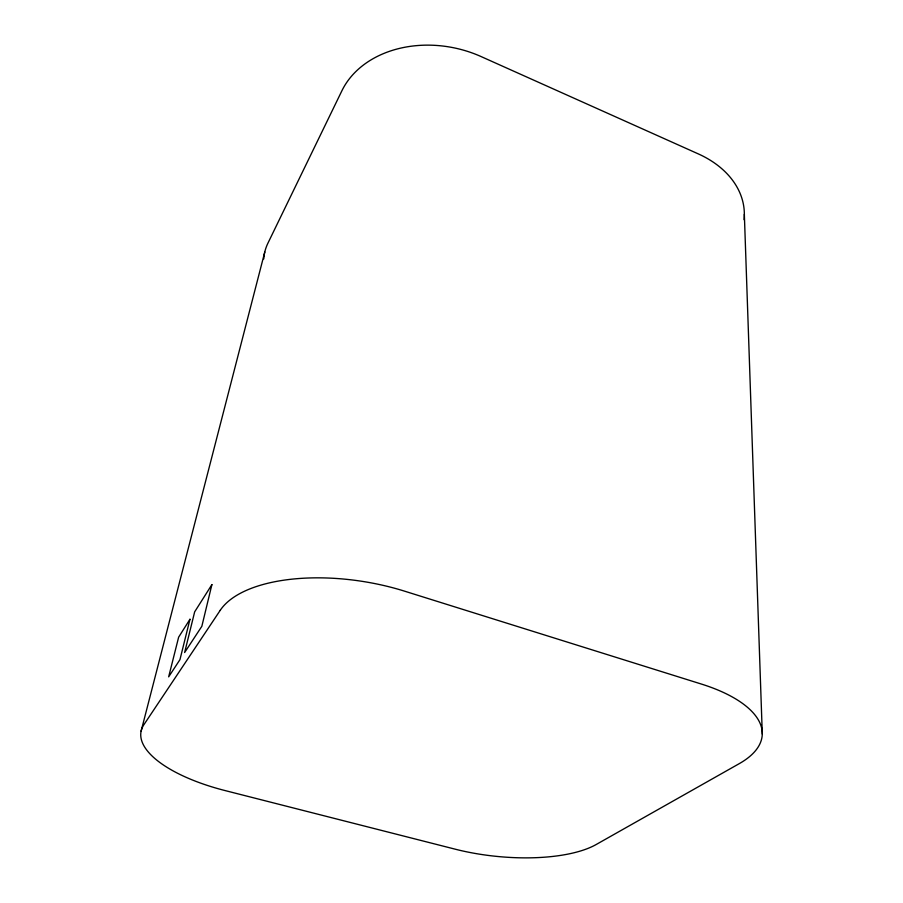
<?xml version="1.0" encoding="UTF-8"?>
<svg xmlns="http://www.w3.org/2000/svg" width="903" height="903" viewBox="0 0 903 903"><rect width="100%" height="100%" fill="white"/><g stroke="black" fill="none" stroke-linecap="round" stroke-linejoin="round"><path stroke-width="1.35" d="M141.105 731.159L264.782 252.027M744.343 214.259L762.29 734.094M744.061 219.689A98.585 71.913 -1.4 0 0 698.29 153.894L481.062 56.55A103.077 80.164 11.6 0 0 341.91 90.74L267.92 243.189A90.966 61.652 12.8 0 0 263.755 258.935M211.9 584.613L201.843 626.298L184.63 652.53L194.664 611.85L211.9 584.613M189.969 619.266L179.945 659.664L168.658 676.855L178.647 637.157L189.969 619.266M220.253 610.281L143.87 724.737A117.232 44.834 9.6 0 0 224.847 790.509L455.202 849.181A110.053 40.172 5.7 0 0 596.172 844.519L739.264 763.645A130.066 54.88 3.3 0 0 701.496 684.09L404.307 591.081A138.317 63.3 8.7 0 0 220.253 610.281"/></g></svg>
